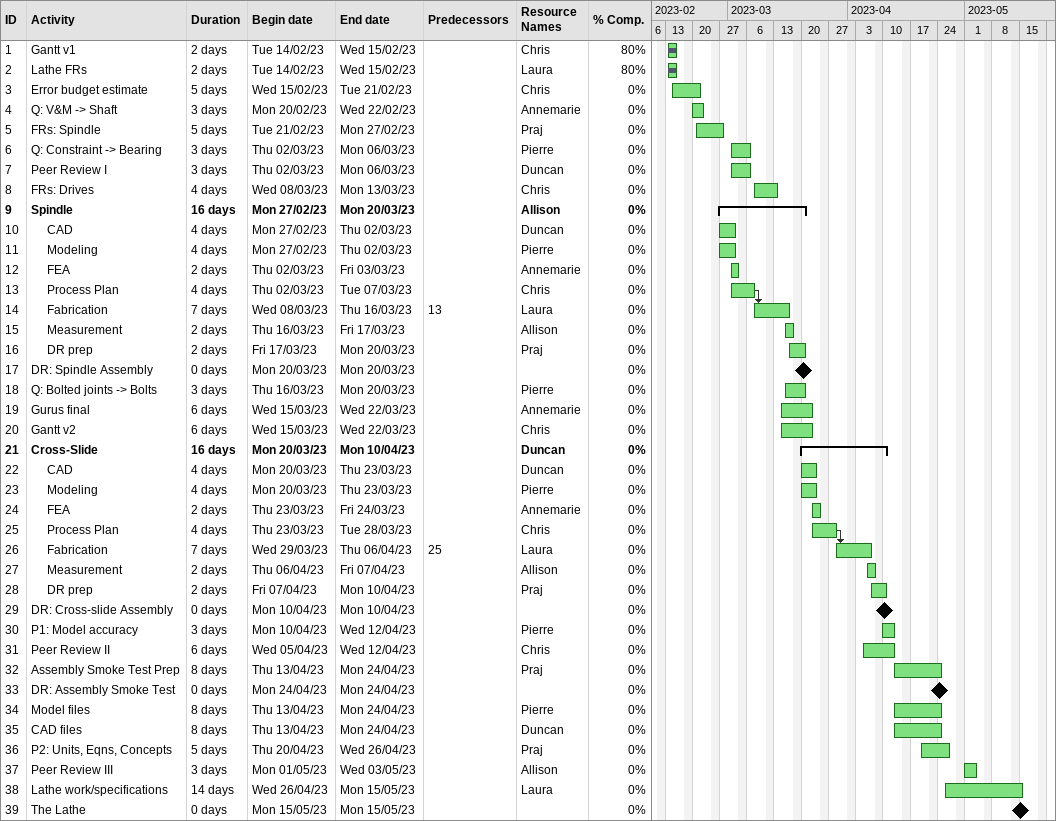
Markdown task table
| ID | Level | Task | Duration | Start | Finish | Predecessors | Resources | % complete |
|---|---|---|---|---|---|---|---|---|
| 1 | 1 | Gantt v1 | 2d | 2023-02-14 | 2023-02-15 |  | Chris | 80 |
| 2 | 1 | Lathe FRs | 2d | 2023-02-14 | 2023-02-15 |  | Laura | 80 |
| 3 | 1 | Error budget estimate | 5d | 2023-02-15 | 2023-02-21 |  | Chris | 0 |
| 4 | 1 | Q: V&M -> Shaft | 3d | 2023-02-20 | 2023-02-22 |  | Annemarie | 0 |
| 5 | 1 | FRs: Spindle | 5d | 2023-02-21 | 2023-02-27 |  | Praj | 0 |
| 6 | 1 | Q: Constraint -> Bearing | 3d | 2023-03-02 | 2023-03-06 |  | Pierre | 0 |
| 7 | 1 | Peer Review I | 3d | 2023-03-02 | 2023-03-06 |  | Duncan | 0 |
| 8 | 1 | FRs: Drives | 4d | 2023-03-08 | 2023-03-13 |  | Chris | 0 |
| 9 | 1 | **Spindle** | 16d | 2023-02-27 | 2023-03-20 |  | Allison | 0 |
| 10 | 2 | CAD | 4d | 2023-02-27 | 2023-03-02 |  | Duncan | 0 |
| 11 | 2 | Modeling | 4d | 2023-02-27 | 2023-03-02 |  | Pierre | 0 |
| 12 | 2 | FEA | 2d | 2023-03-02 | 2023-03-03 |  | Annemarie | 0 |
| 13 | 2 | Process Plan | 4d | 2023-03-02 | 2023-03-07 |  | Chris | 0 |
| 14 | 2 | Fabrication | 7d | 2023-03-08 | 2023-03-16 | 13 | Laura | 0 |
| 15 | 2 | Measurement | 2d | 2023-03-16 | 2023-03-17 |  | Allison | 0 |
| 16 | 2 | DR prep | 2d | 2023-03-17 | 2023-03-20 |  | Praj | 0 |
| 17 | 1 | DR: Spindle Assembly | 0d | 2023-03-20 | 2023-03-20 |  |  | 0 |
| 18 | 1 | Q: Bolted joints -> Bolts | 3d | 2023-03-16 | 2023-03-20 |  | Pierre | 0 |
| 19 | 1 | Gurus final | 6d | 2023-03-15 | 2023-03-22 |  | Annemarie | 0 |
| 20 | 1 | Gantt v2 | 6d | 2023-03-15 | 2023-03-22 |  | Chris | 0 |
| 21 | 1 | **Cross-Slide** | 16d | 2023-03-20 | 2023-04-10 |  | Duncan | 0 |
| 22 | 2 | CAD | 4d | 2023-03-20 | 2023-03-23 |  | Duncan | 0 |
| 23 | 2 | Modeling | 4d | 2023-03-20 | 2023-03-23 |  | Pierre | 0 |
| 24 | 2 | FEA | 2d | 2023-03-23 | 2023-03-24 |  | Annemarie | 0 |
| 25 | 2 | Process Plan | 4d | 2023-03-23 | 2023-03-28 |  | Chris | 0 |
| 26 | 2 | Fabrication | 7d | 2023-03-29 | 2023-04-06 | 25 | Laura | 0 |
| 27 | 2 | Measurement | 2d | 2023-04-06 | 2023-04-07 |  | Allison | 0 |
| 28 | 2 | DR prep | 2d | 2023-04-07 | 2023-04-10 |  | Praj | 0 |
| 29 | 1 | DR: Cross-slide Assembly | 0d | 2023-04-10 | 2023-04-10 |  |  | 0 |
| 30 | 1 | P1: Model accuracy | 3d | 2023-04-10 | 2023-04-12 |  | Pierre | 0 |
| 31 | 1 | Peer Review II | 6d | 2023-04-05 | 2023-04-12 |  | Chris | 0 |
| 32 | 1 | Assembly Smoke Test Prep | 8d | 2023-04-13 | 2023-04-24 |  | Praj | 0 |
| 33 | 1 | DR: Assembly Smoke Test | 0d | 2023-04-24 | 2023-04-24 |  |  | 0 |
| 34 | 1 | Model files | 8d | 2023-04-13 | 2023-04-24 |  | Pierre | 0 |
| 35 | 1 | CAD files | 8d | 2023-04-13 | 2023-04-24 |  | Duncan | 0 |
| 36 | 1 | P2: Units, Eqns, Concepts | 5d | 2023-04-20 | 2023-04-26 |  | Praj | 0 |
| 37 | 1 | Peer Review III | 3d | 2023-05-01 | 2023-05-03 |  | Allison | 0 |
| 38 | 1 | Lathe work/specifications | 14d | 2023-04-26 | 2023-05-15 |  | Laura | 0 |
| 39 | 1 | The Lathe | 0d | 2023-05-15 | 2023-05-15 |  |  | 0 |
